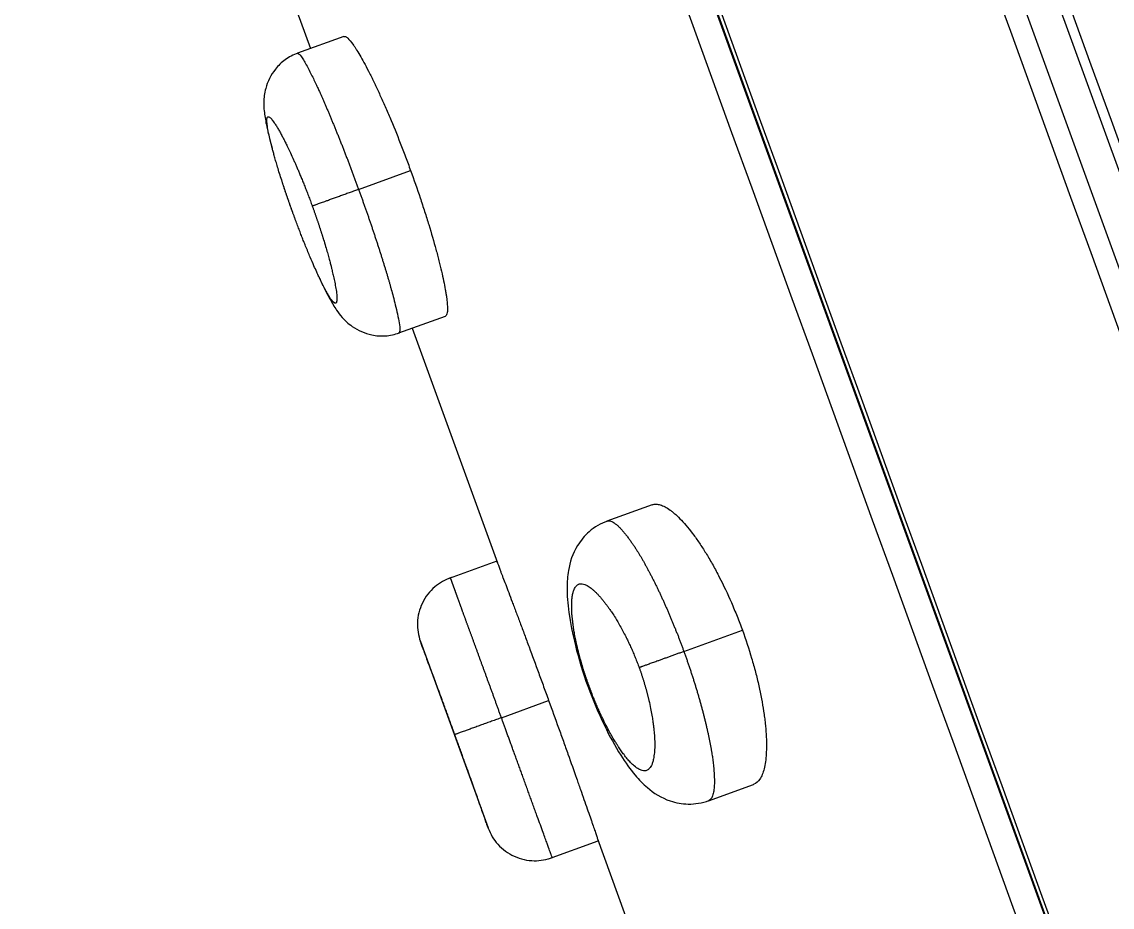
# Model space of a CAD drawing. Extents: x 0 to 1128, y 0 to 827.
# Drawn here: x 770.7 to 781.69, y 510.05 to 518.98 of the extents above; entities that cross this region are included whole.
import ezdxf

# ---------------------------------------------------------------- set-up
doc = ezdxf.new("R2010")
doc.units = 0
doc.header["$LTSCALE"] = 10
doc.header["$MEASUREMENT"] = 0
doc.layers.add('1', color=7, linetype='CONTINUOUS')

msp = doc.modelspace()

# ---------------------------------------------------------------- linework, layer by layer
at = {"layer": '1', "color": 7, "linetype": 'Continuous', "lineweight": -3}
for p, q in [((766.785, 558.739), (792.741, 487.231)), ((792.419, 487.141), (766.487, 558.582)), ((789.661, 486.141), (763.729, 557.581)), ((763.735, 557.583), (789.684, 486.096)), ((772.753, 521.077), (773.613, 518.709)), ((773.949, 518.831), (773.481, 518.661)), ((774.097, 517.289), (774.621, 517.479)), ((774.504, 515.841), (774.972, 516.011)), ((774.637, 515.889), (775.496, 513.521)), ((777.056, 514.108), (776.601, 513.943)), ((775.49, 513.539), (775.011, 513.365)), ((777.377, 512.628), (777.967, 512.842)), ((774.72, 512.728), (775.403, 510.848)), ((775.537, 511.96), (776.013, 512.134)), ((777.625, 511.123), (778.079, 511.288)), ((776.01, 510.536), (776.513, 510.719)), ((776.507, 510.737), (777.366, 508.369))]:
    msp.add_line(p, q, dxfattribs=at)
for points, knots in [([(812.035, 458.76), (811.453, 461.003), (810.162, 465.69), (807.935, 472.783), (805.453, 480.077), (802.844, 487.378), (800.187, 494.684), (797.534, 501.995), (794.88, 509.306), (787.626, 529.291), (781.256, 546.84), (775.771, 561.951)], [0, 0, 0, 0, 0.063517, 0.13332, 0.203809, 0.274802, 0.345901, 0.41699, 0.488079, 0.559169, 1, 1, 1, 1]), ([(773.159, 561.003), (773.212, 560.858), (773.318, 560.566), (773.478, 560.125), (773.641, 559.677), (773.806, 559.223), (773.973, 558.762), (774.143, 558.296), (774.315, 557.823), (774.489, 557.343), (774.666, 556.858), (774.845, 556.365), (775.027, 555.867), (775.21, 555.362), (775.397, 554.851), (775.585, 554.334), (775.776, 553.81), (775.969, 553.28), (776.165, 552.744), (776.363, 552.201), (776.563, 551.652), (776.765, 551.097), (776.97, 550.535), (777.178, 549.968), (777.387, 549.393), (777.599, 548.813), (777.814, 548.226), (778.03, 547.632), (778.249, 547.033), (778.471, 546.427), (778.694, 545.815), (778.92, 545.196), (779.149, 544.571), (779.379, 543.94), (779.613, 543.303), (779.848, 542.659), (780.086, 542.008), (780.326, 541.352), (780.568, 540.689), (780.813, 540.02), (781.06, 539.344), (781.31, 538.663), (781.562, 537.974), (781.816, 537.28), (782.073, 536.579), (782.332, 535.872), (782.593, 535.159), (782.856, 534.439), (783.122, 533.713), (783.391, 532.98), (783.661, 532.242), (783.934, 531.497), (784.21, 530.745), (784.487, 529.987), (784.767, 529.223), (785.05, 528.453), (785.335, 527.676), (785.622, 526.893), (785.911, 526.104), (786.274, 525.114), (786.707, 523.934), (787.205, 522.575), (787.694, 521.241), (788.174, 519.932), (788.644, 518.649), (789.105, 517.39), (789.557, 516.157), (789.999, 514.95), (790.433, 513.767), (790.857, 512.61), (791.271, 511.478), (791.676, 510.371), (792.072, 509.289), (792.459, 508.233), (792.836, 507.202), (793.204, 506.196), (793.563, 505.215), (793.912, 504.26), (794.253, 503.33), (794.583, 502.425), (794.905, 501.545), (795.217, 500.69), (795.52, 499.861), (795.814, 499.057), (796.098, 498.278), (796.373, 497.525), (796.638, 496.797), (796.895, 496.094), (797.142, 495.416), (797.38, 494.763), (797.608, 494.136), (797.827, 493.534), (798.037, 492.957), (798.238, 492.406), (798.429, 491.879), (798.611, 491.378), (798.783, 490.902), (798.947, 490.452), (799.101, 490.026), (799.2, 489.751), (799.248, 489.618)], [0, 0, 0, 0, 0.00609, 0.012269, 0.018537, 0.024893, 0.031338, 0.037872, 0.044495, 0.051206, 0.058007, 0.064896, 0.071874, 0.07894, 0.086096, 0.09334, 0.100673, 0.108095, 0.115605, 0.123205, 0.130893, 0.13867, 0.146536, 0.15449, 0.162533, 0.170666, 0.178886, 0.187196, 0.195595, 0.204082, 0.212658, 0.221323, 0.230077, 0.238919, 0.24785, 0.256871, 0.265979, 0.275177, 0.284464, 0.293839, 0.303303, 0.312856, 0.322498, 0.332228, 0.342047, 0.351955, 0.361952, 0.372038, 0.382213, 0.392476, 0.402828, 0.413269, 0.423799, 0.434417, 0.445125, 0.455921, 0.466806, 0.47778, 0.488842, 0.499994, 0.519397, 0.538445, 0.55714, 0.575481, 0.593468, 0.611101, 0.62838, 0.645305, 0.661876, 0.678092, 0.693955, 0.709464, 0.724619, 0.73942, 0.753867, 0.76796, 0.781698, 0.795083, 0.808114, 0.820791, 0.833114, 0.845083, 0.856698, 0.867959, 0.878866, 0.889419, 0.899618, 0.909464, 0.918955, 0.928092, 0.936876, 0.945305, 0.95338, 0.961102, 0.96847, 0.975483, 0.982143, 0.988449, 0.994402, 1, 1, 1, 1]), ([(797.041, 488.82), (796.978, 488.995), (796.851, 489.347), (796.66, 489.876), (796.468, 490.409), (796.276, 490.945), (796.082, 491.484), (795.887, 492.027), (795.691, 492.574), (795.495, 493.124), (795.297, 493.677), (795.098, 494.234), (794.899, 494.794), (794.698, 495.358), (794.496, 495.926), (794.294, 496.496), (794.09, 497.07), (793.885, 497.648), (793.68, 498.229), (793.473, 498.814), (793.266, 499.402), (793.057, 499.993), (792.847, 500.588), (792.637, 501.187), (792.425, 501.789), (792.213, 502.394), (791.999, 503.003), (791.785, 503.615), (791.569, 504.231), (791.352, 504.85), (791.135, 505.473), (790.916, 506.099), (790.532, 507.202), (789.968, 508.824), (789.211, 511.005), (788.412, 513.313), (787.6, 515.665), (786.711, 518.246), (785.68, 521.241), (784.697, 524.1), (783.858, 526.542), (783.259, 528.285), (782.715, 529.864), (782.228, 531.28), (781.797, 532.532), (781.308, 533.95), (780.748, 535.569), (780.107, 537.423), (779.484, 539.218), (778.881, 540.955), (778.349, 542.481), (777.884, 543.812), (777.482, 544.963), (777.083, 546.1), (776.689, 547.223), (776.298, 548.332), (775.912, 549.427), (775.53, 550.508), (775.152, 551.575), (774.778, 552.629), (774.408, 553.668), (774.042, 554.693), (773.68, 555.705), (773.323, 556.702), (772.969, 557.686), (772.62, 558.656), (772.274, 559.611), (772.045, 560.244), (771.931, 560.557)], [0, 0, 0, 0, 0.007353, 0.014754, 0.022202, 0.029697, 0.03724, 0.044829, 0.052466, 0.060151, 0.067882, 0.075661, 0.083488, 0.091361, 0.099282, 0.10725, 0.115266, 0.123329, 0.131439, 0.139596, 0.147801, 0.156053, 0.164352, 0.172699, 0.181093, 0.189534, 0.198023, 0.206559, 0.215142, 0.223773, 0.23245, 0.241176, 0.249948, 0.278573, 0.30895, 0.341079, 0.374961, 0.407163, 0.448837, 0.499981, 0.526503, 0.550751, 0.572724, 0.592422, 0.609846, 0.624994, 0.651629, 0.677447, 0.702448, 0.726634, 0.750003, 0.766236, 0.782278, 0.79813, 0.81379, 0.829259, 0.844538, 0.859625, 0.874522, 0.889227, 0.903742, 0.918066, 0.932199, 0.946141, 0.959892, 0.973452, 0.986821, 1, 1, 1, 1]), ([(773.948, 518.831), (773.953, 518.832), (773.959, 518.832), (773.968, 518.828), (773.972, 518.826), (773.979, 518.821), (773.983, 518.818), (774.003, 518.8), (774.022, 518.776), (774.05, 518.737), (774.056, 518.728), (774.067, 518.71), (774.074, 518.701), (774.092, 518.671), (774.105, 518.649), (774.146, 518.577), (774.176, 518.522), (774.215, 518.444), (774.224, 518.428), (774.24, 518.395), (774.248, 518.378), (774.273, 518.327), (774.306, 518.255), (774.34, 518.179), (774.367, 518.119), (774.376, 518.099), (774.393, 518.057), (774.402, 518.037), (774.447, 517.932), (774.482, 517.845), (774.535, 517.711), (774.552, 517.665), (774.587, 517.572), (774.604, 517.526), (774.621, 517.479)], [0, 0, 0, 0, 0.062208, 0.062208, 0.093468, 0.093468, 0.124728, 0.124728, 0.249767, 0.249767, 0.281026, 0.281026, 0.312286, 0.312286, 0.374805, 0.374805, 0.499844, 0.499844, 0.531104, 0.531104, 0.562364, 0.562364, 0.624883, 0.687403, 0.687403, 0.718662, 0.718662, 0.749922, 0.749922, 0.874961, 0.874961, 0.937481, 0.937481, 1, 1, 1, 1]), ([(773.484, 518.663), (773.437, 518.646), (773.355, 518.603), (773.232, 518.485), (773.155, 518.328), (773.137, 518.166), (773.145, 518.07), (773.166, 517.933), (773.198, 517.802), (773.222, 517.716), (773.225, 517.705)], [0, 0, 0, 0, 0.11102, 0.214985, 0.385123, 0.503502, 0.614005, 0.770332, 0.972403, 1, 1, 1, 1]), ([(773.481, 518.661), (773.481, 518.661), (773.485, 518.662), (773.496, 518.658), (773.519, 518.63), (773.546, 518.587), (773.575, 518.536), (773.604, 518.48), (773.632, 518.423), (773.659, 518.369), (773.681, 518.32), (773.7, 518.28), (773.715, 518.246), (773.729, 518.215), (773.743, 518.184), (773.757, 518.152), (773.771, 518.119), (773.785, 518.086), (773.799, 518.052), (773.814, 518.018), (773.828, 517.983), (773.842, 517.948), (773.857, 517.913), (773.871, 517.877), (773.886, 517.841), (773.901, 517.804), (773.915, 517.768), (773.93, 517.731), (773.944, 517.694), (773.958, 517.657), (773.973, 517.62), (773.987, 517.583), (774.001, 517.546), (774.015, 517.509), (774.029, 517.472), (774.043, 517.435), (774.057, 517.398), (774.07, 517.362), (774.084, 517.325), (774.092, 517.301), (774.097, 517.289)], [0, 0, 0, 0, 0.000239, 0.083361, 0.159575, 0.228878, 0.291269, 0.346746, 0.395308, 0.436952, 0.471679, 0.499486, 0.51886, 0.538122, 0.557272, 0.576312, 0.59524, 0.614056, 0.632762, 0.651356, 0.669839, 0.688211, 0.706473, 0.724623, 0.742663, 0.760591, 0.778409, 0.796117, 0.813713, 0.8312, 0.848575, 0.865841, 0.882996, 0.900041, 0.916976, 0.9338, 0.950515, 0.96712, 0.983615, 1, 1, 1, 1]), ([(773.435, 517.049), (773.434, 517.053), (773.431, 517.063), (773.426, 517.076), (773.421, 517.09), (773.416, 517.103), (773.411, 517.117), (773.406, 517.13), (773.402, 517.143), (773.397, 517.157), (773.392, 517.17), (773.388, 517.183), (773.383, 517.196), (773.379, 517.209), (773.374, 517.222), (773.37, 517.235), (773.366, 517.248), (773.361, 517.261), (773.357, 517.273), (773.353, 517.286), (773.349, 517.298), (773.345, 517.31), (773.34, 517.323), (773.336, 517.335), (773.333, 517.347), (773.329, 517.359), (773.325, 517.371), (773.315, 517.401), (773.299, 517.45), (773.28, 517.512), (773.264, 517.568), (773.25, 517.617), (773.238, 517.66), (773.223, 517.714), (773.206, 517.782), (773.188, 517.861), (773.178, 517.919), (773.173, 517.957), (773.172, 517.979), (773.172, 517.995), (773.174, 518.007), (773.176, 518.014), (773.179, 518.019), (773.183, 518.022), (773.189, 518.022), (773.197, 518.019), (773.208, 518.01), (773.224, 517.993), (773.243, 517.966), (773.267, 517.93), (773.287, 517.896), (773.307, 517.86), (773.327, 517.824), (773.345, 517.79), (773.363, 517.753), (773.384, 517.71), (773.411, 517.654), (773.435, 517.601), (773.456, 517.554), (773.471, 517.52), (773.486, 517.485), (773.499, 517.455), (773.509, 517.429), (773.518, 517.409), (773.527, 517.387), (773.536, 517.366), (773.544, 517.344), (773.554, 517.321), (773.563, 517.297), (773.572, 517.273), (773.582, 517.249), (773.591, 517.224), (773.601, 517.199), (773.611, 517.173), (773.62, 517.146), (773.627, 517.128), (773.63, 517.12)], [0, 0, 0, 0, 0.004635, 0.009253, 0.013855, 0.018442, 0.023012, 0.027567, 0.032106, 0.036629, 0.041136, 0.045628, 0.050105, 0.054566, 0.059011, 0.06344, 0.067854, 0.072252, 0.076635, 0.081001, 0.085352, 0.089686, 0.094005, 0.098307, 0.102594, 0.106864, 0.111117, 0.115354, 0.140138, 0.164861, 0.18672, 0.206902, 0.225424, 0.2423, 0.279894, 0.323708, 0.373887, 0.397296, 0.418825, 0.438456, 0.456176, 0.471977, 0.485856, 0.49781, 0.517596, 0.537728, 0.558194, 0.581106, 0.620752, 0.648183, 0.67346, 0.696613, 0.717673, 0.73667, 0.753632, 0.774445, 0.799727, 0.829523, 0.84311, 0.856713, 0.870328, 0.883955, 0.89141, 0.898995, 0.90671, 0.914553, 0.922526, 0.930626, 0.938854, 0.947209, 0.955691, 0.964299, 0.973034, 0.981895, 0.990883, 1, 1, 1, 1]), ([(774.621, 517.479), (774.655, 517.386), (774.687, 517.294), (774.733, 517.157), (774.748, 517.112), (774.77, 517.044), (774.777, 517.022), (774.791, 516.977), (774.797, 516.955), (774.831, 516.846), (774.855, 516.763), (774.881, 516.665), (774.887, 516.645), (774.897, 516.607), (774.902, 516.588), (774.916, 516.532), (774.925, 516.497), (774.948, 516.395), (774.961, 516.334), (774.973, 516.265), (774.975, 516.252), (774.979, 516.227), (774.981, 516.214), (774.986, 516.179), (774.991, 516.137), (774.993, 516.103), (774.993, 516.08), (774.993, 516.073), (774.992, 516.06), (774.991, 516.054), (774.988, 516.027), (774.981, 516.014), (774.972, 516.011), (774.972, 516.011), (774.972, 516.011)], [0, 0, 0, 0, 0.124828, 0.124828, 0.187242, 0.187242, 0.218449, 0.218449, 0.249656, 0.249656, 0.374484, 0.374484, 0.405692, 0.405692, 0.436899, 0.436899, 0.499313, 0.499313, 0.624141, 0.624141, 0.655348, 0.655348, 0.686555, 0.686555, 0.748969, 0.811383, 0.811383, 0.84259, 0.84259, 0.873797, 0.873797, 0.998625, 0.998625, 1, 1, 1, 1]), ([(773.435, 517.049), (773.434, 517.054), (773.43, 517.064), (773.424, 517.08), (773.419, 517.095), (773.413, 517.11), (773.408, 517.125), (773.402, 517.141), (773.397, 517.156), (773.392, 517.171), (773.386, 517.186), (773.381, 517.202), (773.376, 517.217), (773.371, 517.232), (773.366, 517.247), (773.36, 517.262), (773.355, 517.277), (773.35, 517.292), (773.345, 517.307), (773.342, 517.317), (773.34, 517.323), (773.34, 517.323)], [0, 0, 0, 0, 0.055488, 0.110877, 0.166183, 0.221423, 0.276613, 0.331769, 0.386907, 0.442043, 0.497194, 0.552375, 0.607604, 0.662895, 0.718266, 0.773732, 0.829308, 0.885012, 0.940857, 0.996861, 1, 1, 1, 1]), ([(774.097, 517.289), (774.099, 517.283), (774.103, 517.271), (774.11, 517.254), (774.116, 517.236), (774.122, 517.218), (774.129, 517.201), (774.135, 517.183), (774.141, 517.165), (774.148, 517.147), (774.154, 517.129), (774.16, 517.111), (774.166, 517.093), (774.173, 517.075), (774.179, 517.057), (774.185, 517.039), (774.192, 517.021), (774.198, 517.003), (774.204, 516.985), (774.21, 516.967), (774.216, 516.949), (774.223, 516.931), (774.229, 516.912), (774.235, 516.894), (774.241, 516.876), (774.247, 516.858), (774.253, 516.84), (774.259, 516.822), (774.265, 516.804), (774.271, 516.786), (774.277, 516.768), (774.283, 516.75), (774.289, 516.732), (774.294, 516.714), (774.3, 516.696), (774.306, 516.678), (774.312, 516.661), (774.317, 516.643), (774.323, 516.625), (774.328, 516.608), (774.334, 516.59), (774.339, 516.573), (774.345, 516.556), (774.35, 516.538), (774.355, 516.521), (774.36, 516.504), (774.366, 516.487), (774.371, 516.47), (774.376, 516.454), (774.381, 516.437), (774.386, 516.421), (774.391, 516.404), (774.395, 516.388), (774.4, 516.372), (774.405, 516.356), (774.409, 516.34), (774.414, 516.325), (774.418, 516.309), (774.422, 516.294), (774.432, 516.26), (774.448, 516.201), (774.469, 516.116), (774.491, 516.023), (774.508, 515.934), (774.516, 515.864), (774.51, 515.843), (774.504, 515.841), (774.504, 515.841)], [0, 0, 0, 0, 0.007896, 0.015819, 0.023766, 0.03174, 0.039739, 0.047764, 0.055814, 0.06389, 0.071992, 0.08012, 0.088273, 0.096452, 0.104657, 0.112888, 0.121144, 0.129426, 0.137734, 0.146068, 0.154427, 0.162812, 0.171223, 0.17966, 0.188123, 0.196611, 0.205125, 0.213666, 0.222232, 0.230824, 0.239441, 0.248085, 0.256754, 0.26545, 0.274171, 0.282918, 0.291691, 0.30049, 0.309315, 0.318166, 0.327043, 0.335946, 0.344875, 0.353829, 0.36281, 0.371817, 0.380849, 0.389908, 0.398992, 0.408103, 0.417239, 0.426402, 0.435591, 0.444805, 0.454046, 0.463313, 0.472605, 0.481924, 0.491269, 0.50064, 0.54495, 0.604823, 0.680251, 0.771223, 0.877726, 0.999744, 1, 1, 1, 1]), ([(773.63, 517.12), (773.632, 517.115), (773.635, 517.106), (773.64, 517.092), (773.645, 517.078), (773.65, 517.064), (773.655, 517.05), (773.66, 517.037), (773.664, 517.023), (773.669, 517.01), (773.674, 516.996), (773.678, 516.983), (773.683, 516.97), (773.687, 516.957), (773.691, 516.944), (773.696, 516.931), (773.7, 516.918), (773.704, 516.905), (773.708, 516.893), (773.712, 516.88), (773.716, 516.868), (773.72, 516.855), (773.724, 516.843), (773.728, 516.831), (773.732, 516.819), (773.735, 516.807), (773.739, 516.796), (773.749, 516.764), (773.764, 516.715), (773.782, 516.653), (773.796, 516.599), (773.809, 516.554), (773.818, 516.517), (773.826, 516.486), (773.834, 516.451), (773.845, 516.406), (773.857, 516.348), (773.869, 516.285), (773.876, 516.236), (773.878, 516.2), (773.879, 516.178), (773.877, 516.162), (773.874, 516.151), (773.871, 516.144), (773.863, 516.138), (773.844, 516.147), (773.814, 516.185), (773.786, 516.232), (773.768, 516.264), (773.751, 516.296), (773.735, 516.327), (773.721, 516.357), (773.708, 516.384), (773.693, 516.416), (773.673, 516.459), (773.644, 516.523), (773.607, 516.61), (773.575, 516.686), (773.554, 516.74), (773.544, 516.763), (773.535, 516.786), (773.525, 516.81), (773.516, 516.835), (773.506, 516.86), (773.496, 516.886), (773.486, 516.912), (773.476, 516.938), (773.466, 516.965), (773.456, 516.993), (773.446, 517.021), (773.439, 517.039), (773.435, 517.049)], [0, 0, 0, 0, 0.004731, 0.00944, 0.014127, 0.018792, 0.023436, 0.028057, 0.032657, 0.037235, 0.041792, 0.046327, 0.050841, 0.055333, 0.059803, 0.064252, 0.068679, 0.073084, 0.077467, 0.081828, 0.086168, 0.090485, 0.094779, 0.099052, 0.103302, 0.10753, 0.111735, 0.115917, 0.142085, 0.165689, 0.186736, 0.205237, 0.221208, 0.234662, 0.245609, 0.268938, 0.298588, 0.334664, 0.377282, 0.401866, 0.4249, 0.446359, 0.466223, 0.484479, 0.501121, 0.554385, 0.624255, 0.649432, 0.672403, 0.693181, 0.711782, 0.72822, 0.742512, 0.754671, 0.776024, 0.804614, 0.8405, 0.883743, 0.892043, 0.900453, 0.90897, 0.917595, 0.926326, 0.935164, 0.944109, 0.953158, 0.962314, 0.971575, 0.980943, 0.990417, 1, 1, 1, 1]), ([(773.698, 516.403), (773.702, 516.395), (773.738, 516.316), (773.797, 516.197), (773.869, 516.078), (773.924, 516), (774.042, 515.888), (774.201, 515.817), (774.37, 515.805), (774.461, 515.825), (774.508, 515.842)], [0, 0, 0, 0, 0.021643, 0.225177, 0.382783, 0.494335, 0.613417, 0.784257, 0.888595, 1, 1, 1, 1]), ([(777.056, 514.108), (777.056, 514.108), (777.056, 514.108), (777.063, 514.11), (777.069, 514.112), (777.082, 514.114), (777.088, 514.114), (777.109, 514.114), (777.123, 514.111), (777.169, 514.098), (777.202, 514.08), (777.247, 514.048), (777.256, 514.041), (777.275, 514.025), (777.284, 514.017), (777.313, 513.991), (777.332, 513.972), (777.392, 513.909), (777.433, 513.859), (777.487, 513.787), (777.498, 513.772), (777.519, 513.741), (777.53, 513.725), (777.562, 513.677), (777.605, 513.61), (777.648, 513.536), (777.681, 513.478), (777.691, 513.459), (777.713, 513.419), (777.723, 513.398), (777.776, 513.296), (777.817, 513.21), (777.875, 513.076), (777.894, 513.03), (777.922, 512.96), (777.931, 512.937), (777.949, 512.89), (777.958, 512.866), (777.967, 512.842)], [0, 0, 0, 0, 0.001466, 0.001466, 0.03267, 0.03267, 0.063874, 0.063874, 0.126283, 0.126283, 0.2511, 0.2511, 0.282304, 0.282304, 0.313508, 0.313508, 0.375916, 0.375916, 0.500733, 0.500733, 0.531937, 0.531937, 0.563141, 0.563141, 0.62555, 0.687958, 0.687958, 0.719162, 0.719162, 0.750367, 0.750367, 0.875183, 0.875183, 0.937592, 0.937592, 0.968796, 0.968796, 1, 1, 1, 1]), ([(776.606, 513.944), (776.536, 513.918), (776.423, 513.853), (776.27, 513.668), (776.208, 513.467), (776.194, 513.259), (776.212, 513.011), (776.28, 512.672), (776.357, 512.418), (776.408, 512.277)], [0, 0, 0, 0, 0.115148, 0.214415, 0.374506, 0.487247, 0.629878, 0.801809, 1, 1, 1, 1]), ([(776.601, 513.943), (776.602, 513.943), (776.608, 513.945), (776.62, 513.947), (776.64, 513.943), (776.661, 513.933), (776.684, 513.918), (776.706, 513.9), (776.729, 513.878), (776.752, 513.853), (776.775, 513.826), (776.798, 513.798), (776.82, 513.769), (776.841, 513.74), (776.861, 513.711), (776.88, 513.683), (776.898, 513.655), (776.914, 513.629), (776.93, 513.604), (776.945, 513.578), (776.96, 513.551), (776.976, 513.524), (776.991, 513.497), (777.006, 513.468), (777.022, 513.439), (777.037, 513.41), (777.053, 513.38), (777.068, 513.35), (777.083, 513.319), (777.099, 513.288), (777.114, 513.257), (777.129, 513.225), (777.144, 513.193), (777.159, 513.16), (777.174, 513.128), (777.188, 513.095), (777.203, 513.062), (777.217, 513.029), (777.231, 512.996), (777.246, 512.962), (777.26, 512.929), (777.273, 512.895), (777.287, 512.862), (777.3, 512.828), (777.314, 512.795), (777.327, 512.761), (777.339, 512.728), (777.352, 512.695), (777.364, 512.661), (777.373, 512.639), (777.377, 512.628)], [0, 0, 0, 0, 0.001384, 0.046079, 0.088946, 0.129987, 0.169201, 0.206588, 0.242149, 0.275883, 0.30779, 0.33787, 0.366124, 0.392551, 0.417151, 0.439926, 0.460875, 0.479998, 0.497296, 0.514924, 0.532456, 0.549891, 0.56723, 0.584473, 0.60162, 0.618672, 0.635628, 0.65249, 0.669256, 0.685929, 0.702507, 0.718991, 0.735382, 0.751679, 0.767883, 0.783994, 0.800014, 0.815941, 0.831776, 0.847519, 0.863172, 0.878734, 0.894205, 0.909586, 0.924877, 0.940079, 0.955192, 0.970216, 0.985152, 1, 1, 1, 1]), ([(775.49, 513.539), (775.49, 513.539), (775.49, 513.539), (775.49, 513.539), (775.49, 513.537), (775.493, 513.53), (775.494, 513.527), (775.497, 513.521), (775.498, 513.517), (775.507, 513.494), (775.517, 513.468), (775.533, 513.424), (775.537, 513.415), (775.545, 513.395), (775.548, 513.385), (775.561, 513.352), (775.57, 513.329), (775.599, 513.252), (775.621, 513.194), (775.651, 513.113), (775.658, 513.096), (775.671, 513.062), (775.677, 513.044), (775.697, 512.991), (775.725, 512.918), (775.754, 512.839), (775.784, 512.758), (775.8, 512.716), (775.847, 512.588), (775.88, 512.5), (775.921, 512.387), (775.929, 512.365), (775.946, 512.319), (775.954, 512.296), (775.98, 512.227), (775.997, 512.18), (776.013, 512.134)], [0, 0, 0, 0, 0.00067, 0.00067, 0.063128, 0.063128, 0.094357, 0.094357, 0.125586, 0.125586, 0.250502, 0.250502, 0.281731, 0.281731, 0.31296, 0.31296, 0.375419, 0.375419, 0.500335, 0.500335, 0.531564, 0.531564, 0.562793, 0.562793, 0.625251, 0.687709, 0.687709, 0.750167, 0.750167, 0.875084, 0.875084, 0.906313, 0.906313, 0.937542, 0.937542, 1, 1, 1, 1]), ([(775.029, 513.373), (774.967, 513.351), (774.883, 513.303), (774.791, 513.207), (774.736, 513.118), (774.701, 513.02), (774.683, 512.887), (774.698, 512.791), (774.72, 512.728)], [0, 0, 0, 0, 0.238286, 0.367032, 0.498767, 0.630685, 0.759955, 1, 1, 1, 1]), ([(775.537, 511.96), (775.535, 511.966), (775.531, 511.977), (775.525, 511.994), (775.518, 512.011), (775.512, 512.027), (775.506, 512.044), (775.5, 512.061), (775.494, 512.078), (775.488, 512.094), (775.482, 512.111), (775.476, 512.128), (775.47, 512.144), (775.464, 512.161), (775.458, 512.178), (775.452, 512.194), (775.446, 512.211), (775.44, 512.227), (775.434, 512.244), (775.428, 512.26), (775.422, 512.276), (775.416, 512.293), (775.41, 512.309), (775.404, 512.325), (775.398, 512.341), (775.392, 512.357), (775.386, 512.373), (775.381, 512.389), (775.375, 512.405), (775.369, 512.421), (775.363, 512.437), (775.357, 512.453), (775.352, 512.469), (775.346, 512.484), (775.34, 512.5), (775.335, 512.515), (775.329, 512.531), (775.323, 512.546), (775.318, 512.561), (775.312, 512.576), (775.307, 512.591), (775.301, 512.606), (775.296, 512.621), (775.291, 512.636), (775.285, 512.651), (775.28, 512.665), (775.275, 512.68), (775.269, 512.694), (775.264, 512.709), (775.259, 512.723), (775.254, 512.737), (775.249, 512.751), (775.244, 512.765), (775.239, 512.778), (775.234, 512.792), (775.229, 512.806), (775.224, 512.819), (775.219, 512.832), (775.214, 512.845), (775.209, 512.858), (775.205, 512.871), (775.2, 512.884), (775.195, 512.897), (775.191, 512.909), (775.186, 512.921), (775.182, 512.934), (775.177, 512.946), (775.173, 512.958), (775.169, 512.969), (775.165, 512.981), (775.16, 512.992), (775.156, 513.004), (775.152, 513.015), (775.148, 513.026), (775.144, 513.037), (775.14, 513.047), (775.136, 513.058), (775.133, 513.068), (775.129, 513.079), (775.125, 513.089), (775.122, 513.099), (775.118, 513.108), (775.115, 513.118), (775.111, 513.127), (775.108, 513.137), (775.105, 513.146), (775.101, 513.155), (775.098, 513.163), (775.095, 513.172), (775.092, 513.18), (775.089, 513.189), (775.086, 513.197), (775.083, 513.205), (775.08, 513.212), (775.078, 513.22), (775.075, 513.227), (775.072, 513.235), (775.07, 513.242), (775.067, 513.249), (775.065, 513.255), (775.062, 513.262), (775.06, 513.268), (775.058, 513.274), (775.056, 513.28), (775.054, 513.286), (775.052, 513.292), (775.05, 513.297), (775.048, 513.302), (775.046, 513.308), (775.044, 513.312), (775.043, 513.317), (775.041, 513.322), (775.04, 513.326), (775.038, 513.33), (775.037, 513.334), (775.035, 513.338), (775.034, 513.341), (775.033, 513.345), (775.032, 513.348), (775.031, 513.351), (775.03, 513.354), (775.029, 513.356), (775.028, 513.359), (775.028, 513.361), (775.027, 513.363), (775.026, 513.364), (775.026, 513.366), (775.026, 513.367), (775.025, 513.369), (775.025, 513.37), (775.025, 513.37), (775.025, 513.371), (775.025, 513.371), (775.025, 513.371), (775.025, 513.371)], [0, 0, 0, 0, 0.007572, 0.015144, 0.022714, 0.030285, 0.037855, 0.045425, 0.052995, 0.060566, 0.068136, 0.075708, 0.083279, 0.090852, 0.098425, 0.105999, 0.113573, 0.121149, 0.128725, 0.136303, 0.143881, 0.15146, 0.159039, 0.16662, 0.174201, 0.181784, 0.189366, 0.19695, 0.204534, 0.212119, 0.219705, 0.22729, 0.234877, 0.242463, 0.25005, 0.257637, 0.265224, 0.272811, 0.280398, 0.287985, 0.295571, 0.303158, 0.310744, 0.318329, 0.325914, 0.333499, 0.341082, 0.348666, 0.356248, 0.363829, 0.37141, 0.37899, 0.386569, 0.394147, 0.401724, 0.4093, 0.416875, 0.424449, 0.432022, 0.439594, 0.447165, 0.454735, 0.462305, 0.469874, 0.477442, 0.485009, 0.492576, 0.500143, 0.50771, 0.515276, 0.522843, 0.53041, 0.537977, 0.545545, 0.553113, 0.560682, 0.568252, 0.575822, 0.583393, 0.590965, 0.598538, 0.606112, 0.613687, 0.621263, 0.628839, 0.636417, 0.643995, 0.651574, 0.659154, 0.666734, 0.674316, 0.681897, 0.68948, 0.697063, 0.704646, 0.71223, 0.719814, 0.727398, 0.734982, 0.742566, 0.750151, 0.757735, 0.765319, 0.772903, 0.780486, 0.788069, 0.795651, 0.803233, 0.810814, 0.818395, 0.825974, 0.833553, 0.841131, 0.848708, 0.856284, 0.863859, 0.871433, 0.879006, 0.886578, 0.894148, 0.901718, 0.909286, 0.916854, 0.92442, 0.931986, 0.93955, 0.947114, 0.954677, 0.962239, 0.969801, 0.977362, 0.984923, 0.992484, 1, 1, 1, 1]), ([(776.42, 512.281), (776.418, 512.286), (776.415, 512.295), (776.41, 512.309), (776.405, 512.323), (776.4, 512.337), (776.395, 512.351), (776.39, 512.365), (776.386, 512.379), (776.381, 512.393), (776.377, 512.407), (776.372, 512.42), (776.368, 512.434), (776.364, 512.448), (776.359, 512.461), (776.355, 512.475), (776.351, 512.489), (776.347, 512.502), (776.343, 512.515), (776.34, 512.529), (776.336, 512.542), (776.332, 512.555), (776.329, 512.568), (776.325, 512.581), (776.322, 512.594), (776.312, 512.631), (776.298, 512.687), (776.283, 512.756), (776.273, 512.812), (776.265, 512.856), (776.261, 512.889), (776.258, 512.911), (776.256, 512.928), (776.254, 512.945), (776.252, 512.963), (776.25, 512.982), (776.248, 513.001), (776.247, 513.02), (776.246, 513.038), (776.245, 513.057), (776.245, 513.076), (776.245, 513.094), (776.245, 513.112), (776.246, 513.13), (776.247, 513.148), (776.249, 513.165), (776.252, 513.191), (776.258, 513.221), (776.268, 513.252), (776.279, 513.273), (776.29, 513.288), (776.3, 513.298), (776.309, 513.304), (776.319, 513.308), (776.332, 513.311), (776.351, 513.311), (776.378, 513.304), (776.411, 513.288), (776.445, 513.264), (776.474, 513.238), (776.496, 513.217), (776.518, 513.194), (776.54, 513.169), (776.561, 513.144), (776.582, 513.117), (776.603, 513.09), (776.619, 513.067), (776.635, 513.044), (776.656, 513.013), (776.69, 512.96), (776.736, 512.882), (776.775, 512.809), (776.801, 512.757), (776.812, 512.734), (776.823, 512.711), (776.834, 512.688), (776.845, 512.664), (776.855, 512.64), (776.866, 512.616), (776.876, 512.591), (776.887, 512.566), (776.897, 512.541), (776.907, 512.516), (776.916, 512.49), (776.923, 512.473), (776.926, 512.465)], [0, 0, 0, 0, 0.004673, 0.009337, 0.013992, 0.018638, 0.023275, 0.027903, 0.032523, 0.037133, 0.041735, 0.046329, 0.050913, 0.055489, 0.060056, 0.064615, 0.069164, 0.073704, 0.078235, 0.082756, 0.087268, 0.091771, 0.096263, 0.100746, 0.105219, 0.109682, 0.139129, 0.164519, 0.185854, 0.203151, 0.216429, 0.225708, 0.231001, 0.238982, 0.247173, 0.255576, 0.264193, 0.273025, 0.282075, 0.291344, 0.300835, 0.310548, 0.320486, 0.33065, 0.341042, 0.351662, 0.362512, 0.391816, 0.417851, 0.440577, 0.459965, 0.475997, 0.488658, 0.497936, 0.515232, 0.537545, 0.564834, 0.597029, 0.634033, 0.652654, 0.670686, 0.688142, 0.705037, 0.721385, 0.737202, 0.752494, 0.767268, 0.773353, 0.788638, 0.813159, 0.846945, 0.889969, 0.898306, 0.906666, 0.915047, 0.923449, 0.931872, 0.940315, 0.948778, 0.957262, 0.965765, 0.974289, 0.982836, 0.991405, 1, 1, 1, 1]), ([(777.967, 512.842), (778.001, 512.748), (778.032, 512.654), (778.073, 512.513), (778.086, 512.467), (778.104, 512.397), (778.11, 512.374), (778.121, 512.328), (778.127, 512.305), (778.152, 512.193), (778.168, 512.107), (778.184, 512.004), (778.186, 511.983), (778.192, 511.943), (778.194, 511.923), (778.2, 511.865), (778.206, 511.791), (778.209, 511.723), (778.209, 511.674), (778.209, 511.658), (778.208, 511.627), (778.207, 511.612), (778.203, 511.539), (778.196, 511.488), (778.18, 511.424), (778.173, 511.405), (778.163, 511.378), (778.159, 511.37), (778.151, 511.355), (778.147, 511.348), (778.125, 511.315), (778.104, 511.297), (778.08, 511.288), (778.079, 511.288), (778.079, 511.287)], [0, 0, 0, 0, 0.124634, 0.124634, 0.186951, 0.186951, 0.218109, 0.218109, 0.249268, 0.249268, 0.373902, 0.373902, 0.40506, 0.40506, 0.436219, 0.436219, 0.498536, 0.560853, 0.560853, 0.592011, 0.592011, 0.62317, 0.62317, 0.747804, 0.747804, 0.810121, 0.810121, 0.841279, 0.841279, 0.872438, 0.872438, 0.997071, 0.997071, 1, 1, 1, 1]), ([(775.067, 511.79), (775.065, 511.795), (775.061, 511.805), (775.056, 511.82), (775.05, 511.836), (775.045, 511.851), (775.039, 511.866), (775.034, 511.881), (775.028, 511.896), (775.022, 511.912), (775.017, 511.927), (775.011, 511.942), (775.006, 511.957), (775.001, 511.972), (774.995, 511.987), (774.99, 512.002), (774.984, 512.017), (774.979, 512.031), (774.973, 512.046), (774.968, 512.061), (774.962, 512.076), (774.957, 512.091), (774.952, 512.105), (774.946, 512.12), (774.941, 512.135), (774.927, 512.173), (774.904, 512.234), (774.875, 512.313), (774.848, 512.387), (774.819, 512.462), (774.792, 512.536), (774.767, 512.604), (774.746, 512.658), (774.731, 512.699), (774.722, 512.723), (774.72, 512.728), (774.72, 512.728)], [0, 0, 0, 0, 0.010354, 0.020691, 0.031012, 0.041322, 0.051622, 0.061917, 0.072208, 0.0825, 0.092794, 0.103094, 0.113403, 0.123724, 0.134059, 0.144413, 0.154787, 0.165184, 0.175609, 0.186062, 0.196548, 0.207069, 0.217627, 0.228226, 0.238869, 0.249558, 0.312845, 0.375182, 0.43718, 0.499462, 0.582284, 0.665241, 0.74977, 0.834341, 0.917386, 1, 1, 1, 1]), ([(777.377, 512.628), (777.379, 512.622), (777.383, 512.611), (777.389, 512.593), (777.396, 512.575), (777.402, 512.557), (777.408, 512.539), (777.414, 512.521), (777.421, 512.503), (777.427, 512.485), (777.433, 512.467), (777.439, 512.448), (777.445, 512.43), (777.451, 512.412), (777.457, 512.393), (777.463, 512.375), (777.469, 512.357), (777.475, 512.338), (777.481, 512.32), (777.486, 512.301), (777.492, 512.283), (777.498, 512.264), (777.503, 512.246), (777.509, 512.227), (777.514, 512.209), (777.52, 512.19), (777.525, 512.172), (777.53, 512.153), (777.536, 512.135), (777.541, 512.116), (777.546, 512.098), (777.551, 512.079), (777.556, 512.061), (777.561, 512.043), (777.566, 512.024), (777.571, 512.006), (777.575, 511.988), (777.58, 511.97), (777.584, 511.952), (777.589, 511.934), (777.593, 511.916), (777.598, 511.898), (777.602, 511.88), (777.606, 511.862), (777.61, 511.844), (777.614, 511.827), (777.618, 511.809), (777.622, 511.792), (777.625, 511.775), (777.629, 511.758), (777.633, 511.741), (777.636, 511.724), (777.639, 511.707), (777.642, 511.69), (777.646, 511.674), (777.649, 511.657), (777.651, 511.641), (777.654, 511.625), (777.657, 511.609), (777.662, 511.581), (777.668, 511.538), (777.675, 511.48), (777.68, 511.417), (777.684, 511.353), (777.684, 511.29), (777.68, 511.231), (777.67, 511.18), (777.653, 511.141), (777.635, 511.127), (777.625, 511.123), (777.625, 511.123)], [0, 0, 0, 0, 0.007923, 0.015872, 0.023845, 0.031844, 0.039869, 0.047918, 0.055993, 0.064094, 0.07222, 0.080372, 0.08855, 0.096753, 0.104982, 0.113237, 0.121518, 0.129825, 0.138157, 0.146516, 0.154901, 0.163312, 0.17175, 0.180213, 0.188703, 0.197219, 0.205762, 0.214331, 0.222926, 0.231548, 0.240197, 0.248872, 0.257574, 0.266303, 0.275059, 0.283841, 0.29265, 0.301486, 0.310349, 0.319239, 0.328156, 0.3371, 0.346071, 0.35507, 0.364095, 0.373148, 0.382228, 0.391336, 0.40047, 0.409632, 0.418822, 0.428039, 0.437284, 0.446556, 0.455855, 0.465183, 0.474538, 0.48392, 0.493331, 0.502769, 0.53477, 0.572544, 0.616091, 0.665411, 0.720506, 0.781374, 0.848014, 0.920427, 0.99861, 1, 1, 1, 1]), ([(776.926, 512.465), (776.927, 512.46), (776.931, 512.451), (776.936, 512.436), (776.941, 512.422), (776.945, 512.408), (776.95, 512.394), (776.955, 512.38), (776.959, 512.366), (776.964, 512.352), (776.968, 512.338), (776.973, 512.324), (776.977, 512.31), (776.981, 512.296), (776.985, 512.282), (776.989, 512.269), (776.993, 512.255), (776.997, 512.241), (777, 512.228), (777.004, 512.214), (777.007, 512.201), (777.011, 512.187), (777.014, 512.174), (777.017, 512.16), (777.021, 512.147), (777.029, 512.111), (777.041, 512.056), (777.054, 511.987), (777.063, 511.93), (777.069, 511.884), (777.073, 511.848), (777.076, 511.821), (777.078, 511.796), (777.08, 511.769), (777.082, 511.738), (777.082, 511.705), (777.083, 511.672), (777.081, 511.639), (777.079, 511.606), (777.075, 511.574), (777.069, 511.54), (777.061, 511.507), (777.05, 511.479), (777.037, 511.458), (777.025, 511.443), (777.013, 511.434), (776.999, 511.427), (776.98, 511.423), (776.954, 511.426), (776.92, 511.44), (776.88, 511.468), (776.841, 511.506), (776.806, 511.544), (776.774, 511.585), (776.745, 511.625), (776.721, 511.66), (776.701, 511.692), (776.681, 511.723), (776.656, 511.765), (776.626, 511.818), (776.592, 511.883), (776.564, 511.939), (776.544, 511.981), (776.533, 512.004), (776.523, 512.027), (776.512, 512.051), (776.502, 512.075), (776.491, 512.099), (776.481, 512.124), (776.47, 512.149), (776.46, 512.175), (776.45, 512.201), (776.44, 512.227), (776.43, 512.254), (776.423, 512.272), (776.42, 512.281)], [0, 0, 0, 0, 0.004694, 0.00938, 0.014059, 0.018731, 0.023396, 0.028054, 0.032706, 0.037352, 0.041992, 0.046625, 0.051253, 0.055874, 0.06049, 0.0651, 0.069703, 0.074301, 0.078893, 0.083479, 0.088058, 0.092632, 0.097198, 0.101759, 0.106312, 0.110859, 0.13947, 0.164601, 0.186233, 0.204363, 0.218995, 0.230141, 0.237811, 0.250965, 0.265115, 0.280264, 0.29642, 0.313597, 0.331811, 0.351078, 0.371416, 0.398501, 0.423407, 0.446097, 0.466538, 0.484707, 0.50059, 0.523112, 0.552195, 0.587786, 0.629795, 0.662168, 0.691513, 0.717871, 0.741285, 0.761797, 0.773517, 0.788928, 0.80805, 0.830908, 0.857517, 0.887884, 0.896136, 0.904453, 0.912835, 0.921278, 0.929784, 0.938351, 0.946979, 0.955666, 0.964413, 0.97322, 0.982086, 0.991012, 1, 1, 1, 1]), ([(776.408, 512.277), (776.46, 512.136), (776.563, 511.892), (776.728, 511.588), (776.874, 511.386), (777.019, 511.235), (777.194, 511.121), (777.431, 511.077), (777.559, 511.1), (777.629, 511.124)], [0, 0, 0, 0, 0.198161, 0.370057, 0.512668, 0.62542, 0.785507, 0.884785, 1, 1, 1, 1]), ([(776.013, 512.134), (776.047, 512.04), (776.08, 511.949), (776.129, 511.813), (776.145, 511.769), (776.169, 511.702), (776.177, 511.68), (776.192, 511.636), (776.2, 511.614), (776.238, 511.507), (776.267, 511.426), (776.301, 511.33), (776.307, 511.311), (776.32, 511.274), (776.327, 511.255), (776.346, 511.201), (776.358, 511.167), (776.392, 511.069), (776.413, 511.01), (776.435, 510.946), (776.439, 510.933), (776.448, 510.909), (776.452, 510.898), (776.463, 510.865), (776.477, 510.825), (776.487, 510.794), (776.494, 510.774), (776.497, 510.768), (776.5, 510.756), (776.502, 510.751), (776.51, 510.728), (776.513, 510.719), (776.513, 510.719), (776.513, 510.719), (776.513, 510.719)], [0, 0, 0, 0, 0.124808, 0.124808, 0.187213, 0.187213, 0.218415, 0.218415, 0.249617, 0.249617, 0.374425, 0.374425, 0.405627, 0.405627, 0.436829, 0.436829, 0.499234, 0.499234, 0.624042, 0.624042, 0.655244, 0.655244, 0.686446, 0.686446, 0.74885, 0.811255, 0.811255, 0.842457, 0.842457, 0.873659, 0.873659, 0.998467, 0.998467, 1, 1, 1, 1]), ([(776.049, 510.55), (776.049, 510.55), (776.049, 510.55), (776.049, 510.551), (776.046, 510.559), (776.038, 510.579), (776.023, 510.62), (775.998, 510.691), (775.957, 510.802), (775.915, 510.918), (775.881, 511.011), (775.863, 511.061), (775.845, 511.111), (775.826, 511.162), (775.808, 511.213), (775.789, 511.265), (775.771, 511.315), (775.753, 511.366), (775.735, 511.416), (775.717, 511.465), (775.699, 511.513), (775.682, 511.56), (775.665, 511.607), (775.649, 511.651), (775.633, 511.695), (775.618, 511.737), (775.603, 511.778), (775.589, 511.818), (775.575, 511.856), (775.562, 511.892), (775.549, 511.927), (775.541, 511.949), (775.537, 511.96)], [0, 0, 0, 0, 0.000004, 0.028448, 0.071194, 0.128274, 0.199728, 0.285546, 0.385616, 0.499791, 0.530234, 0.559951, 0.588943, 0.617212, 0.644755, 0.67157, 0.697654, 0.723003, 0.747614, 0.771485, 0.794613, 0.816998, 0.838638, 0.859533, 0.879684, 0.899092, 0.917757, 0.935681, 0.952866, 0.969313, 0.985024, 1, 1, 1, 1]), ([(775.403, 510.847), (775.403, 510.847), (775.401, 510.853), (775.392, 510.877), (775.378, 510.918), (775.359, 510.973), (775.335, 511.041), (775.309, 511.115), (775.282, 511.191), (775.255, 511.265), (775.227, 511.345), (775.204, 511.41), (775.187, 511.457), (775.177, 511.484), (775.167, 511.511), (775.157, 511.539), (775.148, 511.566), (775.138, 511.594), (775.128, 511.622), (775.118, 511.649), (775.108, 511.677), (775.097, 511.705), (775.087, 511.733), (775.077, 511.762), (775.07, 511.78), (775.067, 511.79)], [0, 0, 0, 0, 0.082567, 0.165615, 0.250215, 0.33472, 0.417679, 0.50053, 0.562791, 0.624783, 0.687129, 0.750441, 0.770134, 0.789679, 0.809092, 0.828391, 0.847595, 0.866721, 0.885789, 0.904816, 0.923821, 0.942823, 0.961842, 0.980894, 1, 1, 1, 1]), ([(775.403, 510.847), (775.426, 510.785), (775.476, 510.702), (775.575, 510.612), (775.665, 510.559), (775.764, 510.526), (775.897, 510.511), (775.992, 510.528), (776.053, 510.551)], [0, 0, 0, 0, 0.240045, 0.369315, 0.501233, 0.632968, 0.761715, 1, 1, 1, 1])]:
    msp.add_open_spline(points, degree=3, knots=knots, dxfattribs=at)
for points in [[(766.895, 558.729), (775.538, 534.916), (784.182, 511.103), (792.826, 487.29)], [(792.219, 487.07), (783.575, 510.883), (774.932, 534.696), (766.288, 558.509)], [(763.474, 557.488), (772.118, 533.675), (780.762, 509.862), (789.406, 486.049)], [(789.701, 486.156), (781.057, 509.969), (772.413, 533.782), (763.77, 557.595)]]:
    msp.add_open_spline(points, degree=3, dxfattribs=at)
for points, weights in [([(774.097, 517.289), (773.847, 517.198), (773.66, 517.13), (773.63, 517.12)], [1.00000014698, 0.83199953941, 0.831999491221, 1.00000000241]), ([(777.377, 512.628), (777.16, 512.55), (776.987, 512.487), (776.926, 512.465)], [1.00000059971, 0.867317818243, 0.867317622725, 1.00000001315]), ([(776.408, 512.277), (776.409, 512.277), (776.414, 512.279), (776.42, 512.281)], [0.926449002738, 0.947980447577, 0.97249744669, 1.00000000008]), ([(775.537, 511.96), (775.264, 511.861), (775.07, 511.791), (775.067, 511.79)], [0.999999999996, 0.807445285987, 0.80744528595, 0.999999999886])]:
    msp.add_rational_spline(points, weights, degree=3, dxfattribs=at)

doc.saveas('drawing.dxf')
